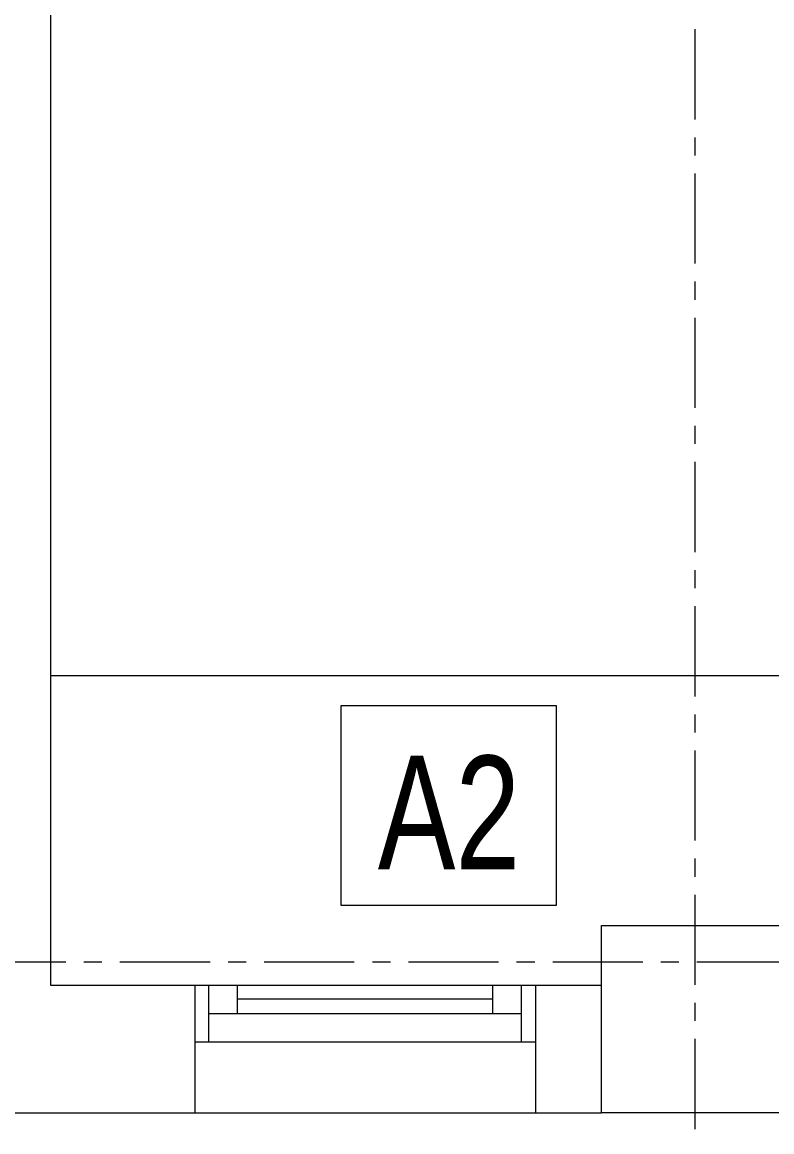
# Model space of a CAD drawing. Header units: millimetres. Extents: x 26027 to 581921, y 7230 to 233891.
# Drawn here: x 559364 to 560683, y 127647 to 129601 of the extents above; entities that cross this region are included whole.
import ezdxf

# ---------------------------------------------------------------- set-up
doc = ezdxf.new("R2010")
doc.units = ezdxf.units.MM
doc.header["$LTSCALE"] = 5
doc.linetypes.add('CENTER', pattern=[50.8, 31.75, -6.35, 6.35, -6.35])
doc.linetypes.add('HIDDEN2', pattern=[0.1875, 0.125, -0.0625])
for name, color, linetype, lineweight in [('Aluminum', 7, 'Continuous', 5), ('Medical Equipment and Furniture', 163, 'Continuous', 0), ('Proj', 7, 'HIDDEN2', 5), ('Structure', 20, 'Continuous', 5), ('Walls', 32, 'Continuous', 5)]:
    doc.layers.add(name, color=color, linetype=linetype, lineweight=lineweight)
doc.layers.add('axes', color=9, linetype='Continuous')
doc.styles.add('X3G_ENTITY_2587EA', font='swisscl.ttf', dxfattribs={"height": 200})

msp = doc.modelspace()

# ---------------------------------------------------------------- linework, layer by layer
at = {"layer": 'Aluminum'}
for p, q in [((559667.6, 127905.3, 0), (560267.6, 127905.3, 0)), ((559692.6, 127805.3, 0), (559692.6, 127905.3, 0)), ((559742.6, 127855.3, 0), (559742.6, 127905.3, 0)), ((560192.6, 127855.3, 0), (560192.6, 127905.3, 0)), ((560242.6, 127805.3, 0), (560242.6, 127905.3, 0)), ((560192.6, 127880.3, 0), (559742.6, 127880.3, 0)), ((559692.6, 127855.3, 0), (560242.6, 127855.3, 0)), ((559667.6, 127805.3, 0), (560267.6, 127805.3, 0))]:
    msp.add_line(p, q, dxfattribs=at)
at = {"layer": 'axes', "linetype": 'CENTER', "lineweight": 0}
for p, q in [((560548.8, 120285.6, 0), (560548.8, 146390.3, 0)), ((560548.8, 120285.6, 0), (560548.8, 146390.3, 0)), ((581030.5, 127945.3, 2.4), (449113.3, 127945.3, 2.4))]:
    msp.add_line(p, q, dxfattribs=at)
at = {"layer": 'Medical Equipment and Furniture'}
msp.add_line((559413.8, 128450.3, 0), (564198.8, 128450.3, 0), dxfattribs=at)
at = {"layer": 'Medical Equipment and Furniture', "elevation": 0}
msp.add_lwpolyline([(559925.5, 128397.8), (560304, 128397.8), (560304, 128045.2), (559925.5, 128045.2)], close=True, dxfattribs=at)
at = {"layer": 'Proj'}
msp.add_line((559667.6, 127680.3, 0), (560267.6, 127680.3, 0), dxfattribs=at)
at = {"layer": 'Structure', "elevation": 0}
msp.add_lwpolyline([(560383.8, 128010.3), (560713.8, 128010.3), (560713.8, 127680.3), (560383.8, 127680.3)], close=True, dxfattribs=at)
at = {"layer": 'Walls'}
for p, q in [((559413.8, 127905.3, 0), (559667.6, 127905.3, 0)), ((559667.6, 127905.3, 0), (559667.6, 127680.3, 0)), ((560267.6, 127905.3, 0), (560383.8, 127905.3, 0)), ((560267.6, 127905.3, 0), (560267.6, 127680.3, 0)), ((557833.8, 127680.3, 0), (559667.6, 127680.3, 0)), ((560267.6, 127680.3, 0), (560383.8, 127680.3, 0))]:
    msp.add_line(p, q, dxfattribs=at)
at = {"layer": 'Walls', "elevation": 0}
msp.add_lwpolyline([(559413.8, 132730.3), (559413.8, 127905.3)], dxfattribs=at)

# ---------------------------------------------------------------- texts
at = {"layer": 'Medical Equipment and Furniture', "insert": (560115.2, 128309, 0), "char_height": 200, "attachment_point": 2, "style": 'X3G_ENTITY_2587EA'}
msp.add_mtext('A2', dxfattribs=at)

doc.saveas('drawing.dxf')
